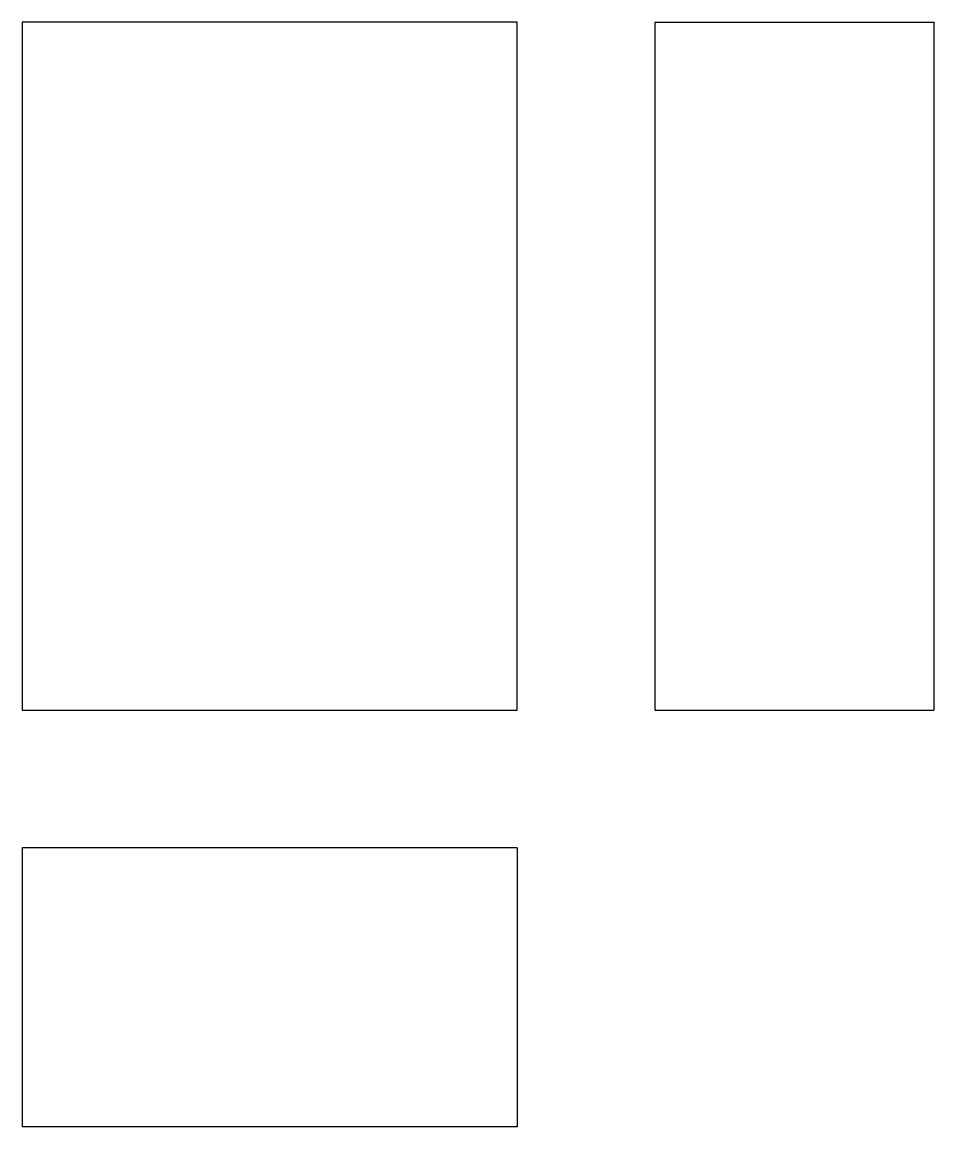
# Model space of a CAD drawing. Extents: x 0 to 1.99, y 0 to 2.41.
import ezdxf

# ---------------------------------------------------------------- set-up
doc = ezdxf.new("R2010")
doc.units = 0
for name, color, linetype in [('FRONT', 7, 'CONTINUOUS'), ('LEFT', 7, 'CONTINUOUS'), ('TOP', 7, 'CONTINUOUS')]:
    doc.layers.add(name, color=color, linetype=linetype)

msp = doc.modelspace()

# ---------------------------------------------------------------- linework, layer by layer
at = {"layer": 'FRONT'}
for p, q in [((0, 2.408673), (0, 0.908673)), ((0.54, 2.408673), (0, 2.408673)), ((1.08, 2.408673), (0.54, 2.408673)), ((1.08, 0.908673), (1.08, 2.408673)), ((0, 0.908673), (0.54, 0.908673)), ((0.54, 0.908673), (1.08, 0.908673))]:
    msp.add_line(p, q, dxfattribs=at)
at = {"layer": 'LEFT'}
for p, q in [((1.38, 2.408673), (1.988673, 2.408673)), ((1.38, 2.408673), (1.38, 0.908673)), ((1.988673, 2.408673), (1.988673, 0.908673)), ((1.38, 0.908673), (1.988673, 0.908673))]:
    msp.add_line(p, q, dxfattribs=at)
at = {"layer": 'TOP'}
for p, q in [((0, 0.608673), (0, 0)), ((0.54, 0.608673), (0, 0.608673)), ((1.08, 0.608673), (0.54, 0.608673)), ((1.08, 0.608673), (1.08, 0)), ((0.54, 0), (0, 0)), ((1.08, 0), (0.54, 0))]:
    msp.add_line(p, q, dxfattribs=at)

doc.saveas('drawing.dxf')
